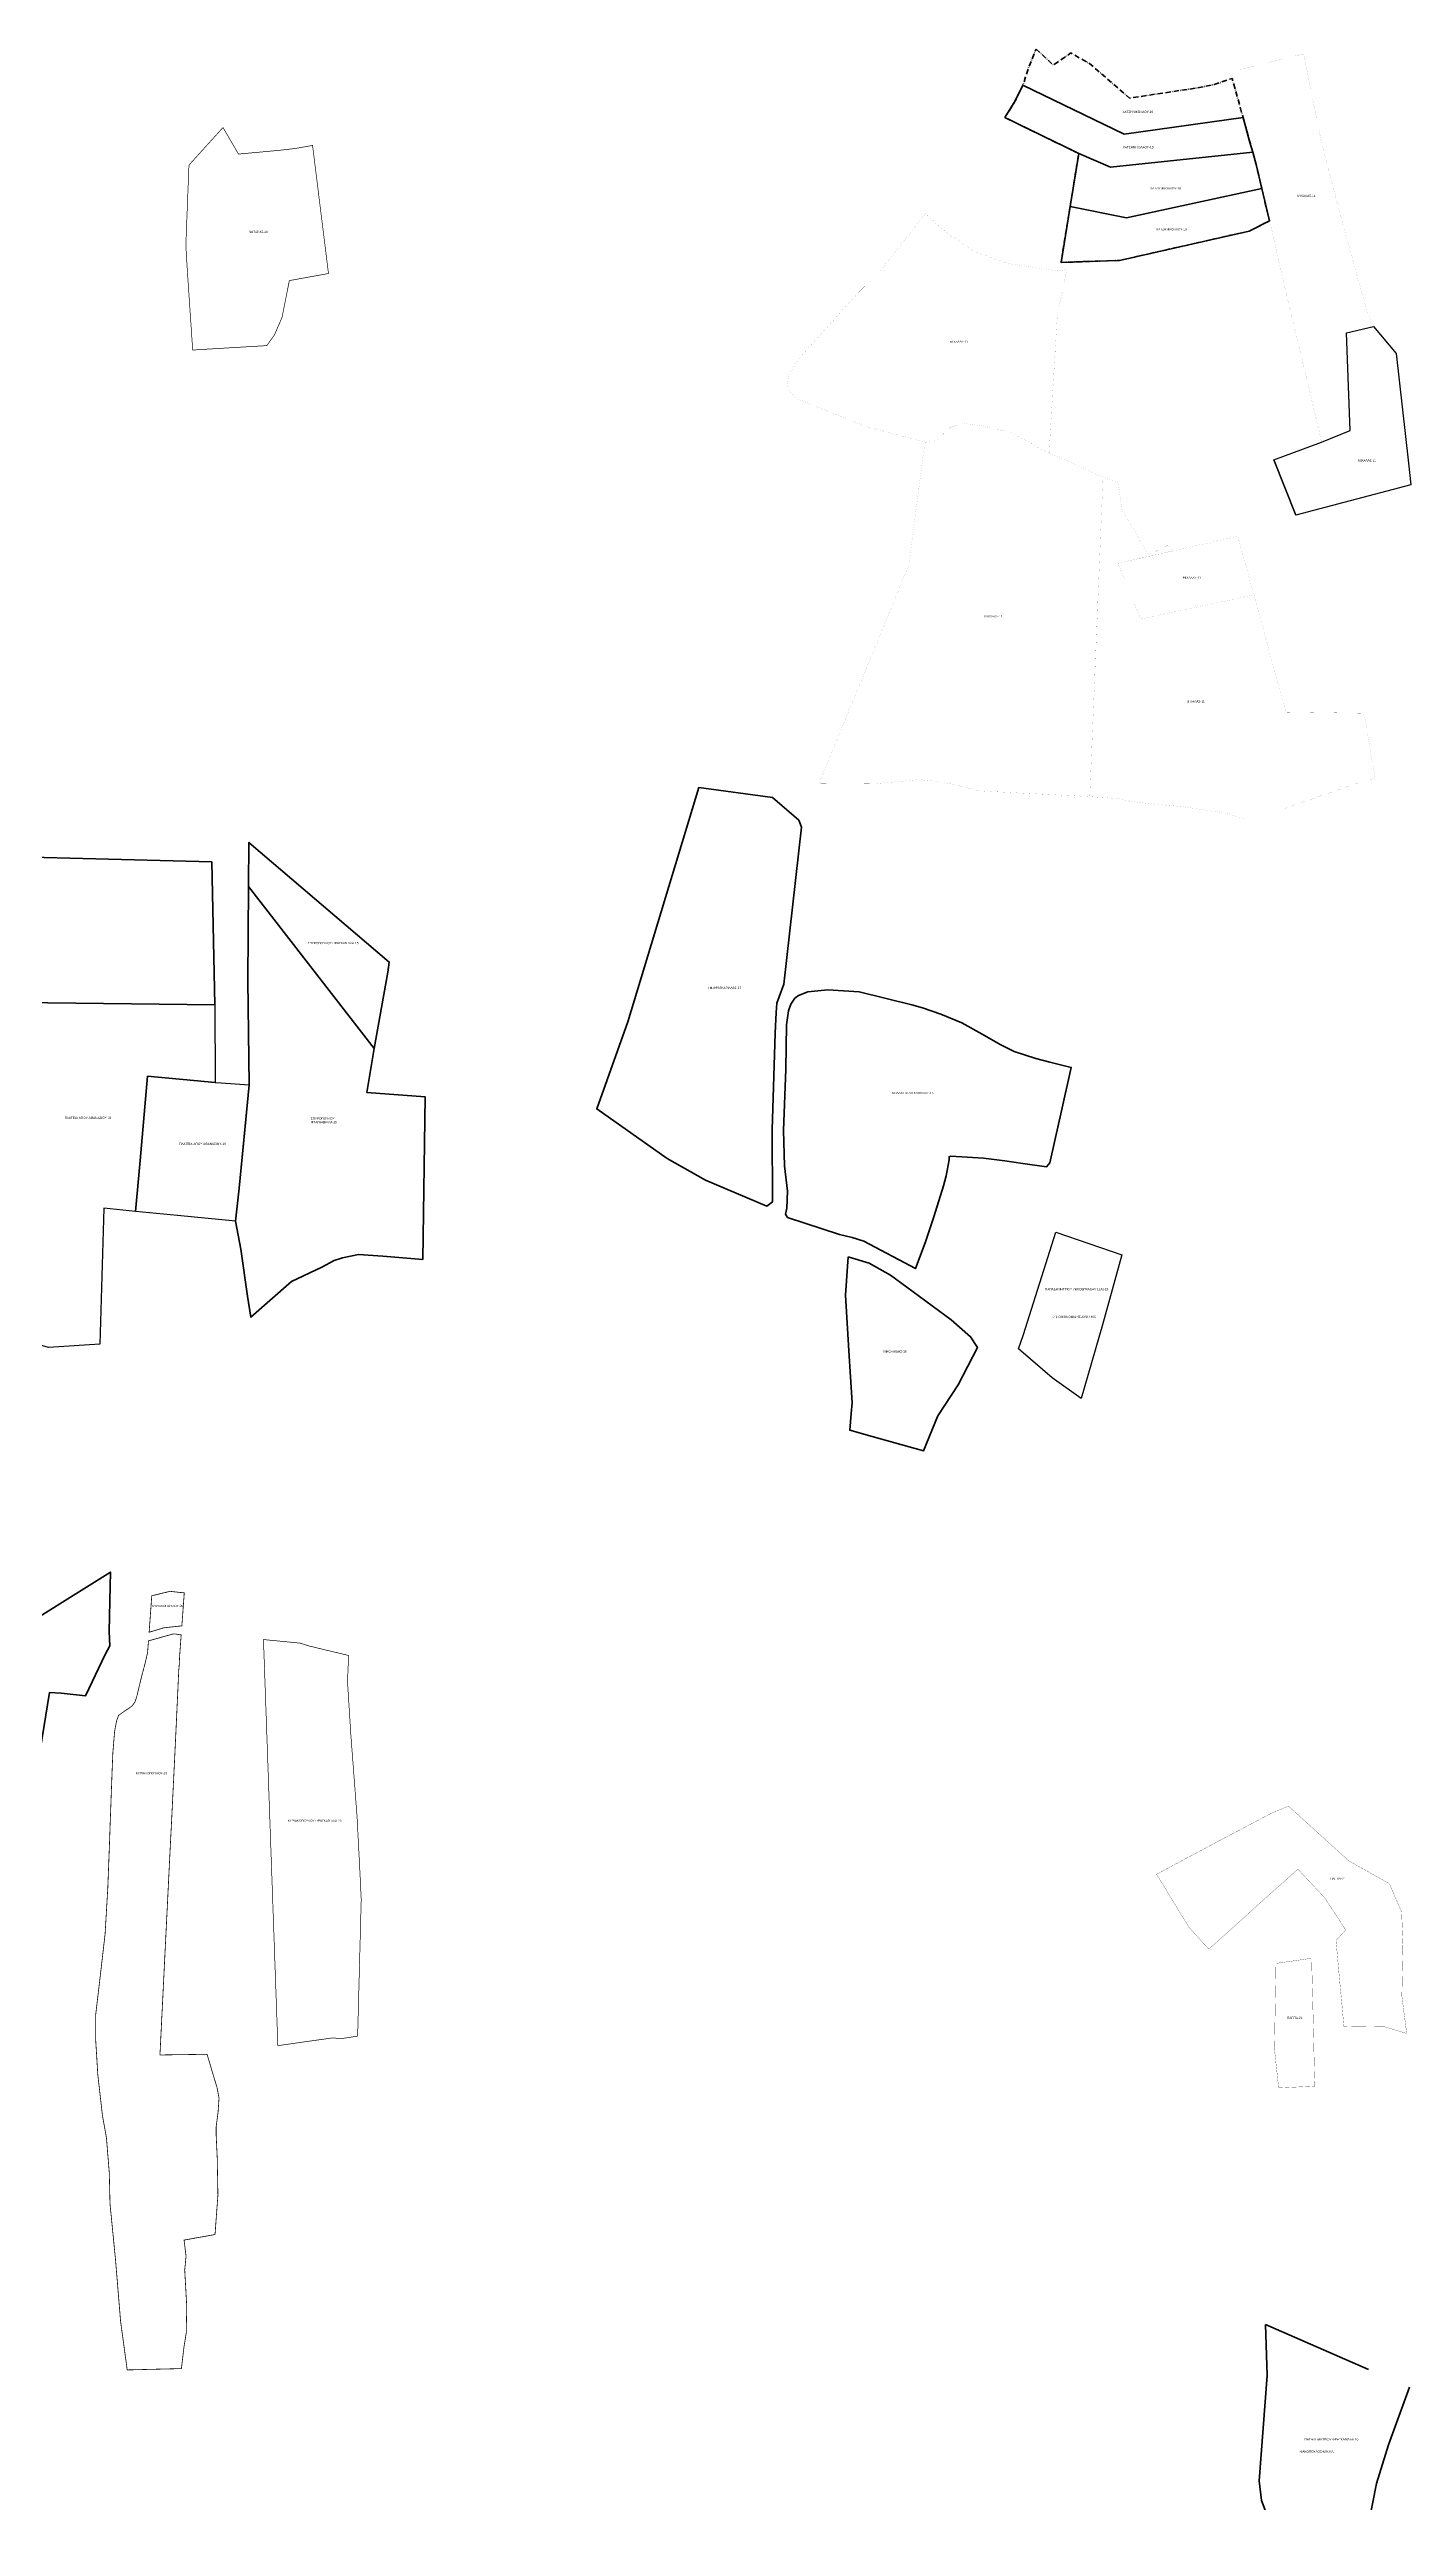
# Model space of a CAD drawing. Header units: metres. Extents: x 245125 to 394351, y 270578 to 4233311.
# Drawn here: x 267506 to 268120, y 4183811 to 4184921 of the extents above; entities that cross this region are included whole.
import ezdxf
from ezdxf.lldxf.tags import DXFTag

# ---------------------------------------------------------------- set-up
doc = ezdxf.new("R2010")
doc.units = ezdxf.units.M
for name, pattern in [('ACAD_ISO10W100', [18, 12, -3, 0, -3]), ('DASHDOT', [25.4, 12.7, -6.35, 0, -6.35]), ('t-orio', [0.79, 0.5, -0.12, 0.05, -0.12])]:
    doc.linetypes.add(name, pattern=pattern)
for name, color, linetype in [('_0', 7, 'Continuous'), ('t-orio', 7, 't-orio'), ('topo2011', 23, 'Continuous'), ('topo2012', 144, 'Continuous'), ('topo2015', 137, 'Continuous'), ('topo2017', 2, 'Continuous'), ('topo2018', 5, 'Continuous'), ('topo2019', 6, 'Continuous'), ('topo2020', 3, 'Continuous'), ('topo2021', 4, 'Continuous'), ('topo2023', 41, 'Continuous')]:
    doc.layers.add(name, color=color, linetype=linetype)
doc.layers.add('PERIGRAMMA', color=1, linetype='t-orio', lineweight=70)
doc.styles.get("Standard").update_dxf_attribs({"font": 'arial.ttf'})
tags = doc.linetypes.add('BORDER', pattern=[1.75, 0.5, -0.25, 0.5, -0.25, 0, -0.25]).pattern_tags.tags
tags[14:15] = [DXFTag(74, 4), DXFTag(75, 0), DXFTag(340, '0'), DXFTag(46, 1.0), DXFTag(50, 0.0), DXFTag(44, 0.0), DXFTag(45, 0.0)]
tags[12:13] = [DXFTag(74, 4), DXFTag(75, 0), DXFTag(340, '0'), DXFTag(46, 1.0), DXFTag(50, 0.0), DXFTag(44, 0.0), DXFTag(45, 0.0)]
tags[10:11] = [DXFTag(74, 4), DXFTag(75, 0), DXFTag(340, '0'), DXFTag(46, 1.0), DXFTag(50, 0.0), DXFTag(44, 0.0), DXFTag(45, 0.0)]
tags[8:9] = [DXFTag(74, 4), DXFTag(75, 0), DXFTag(340, '0'), DXFTag(46, 1.0), DXFTag(50, 0.0), DXFTag(44, 0.0), DXFTag(45, 0.0)]
tags[6:7] = [DXFTag(74, 4), DXFTag(75, 0), DXFTag(340, '0'), DXFTag(46, 1.0), DXFTag(50, 0.0), DXFTag(44, 0.0), DXFTag(45, 0.0)]
tags[4:5] = [DXFTag(74, 4), DXFTag(75, 0), DXFTag(340, '0'), DXFTag(46, 1.0), DXFTag(50, 0.0), DXFTag(44, 0.0), DXFTag(45, 0.0)]
tags = doc.linetypes.add('BORDER2', pattern=[0.875, 0.25, -0.125, 0.25, -0.125, 0, -0.125]).pattern_tags.tags
tags[14:15] = [DXFTag(74, 4), DXFTag(75, 0), DXFTag(340, '0'), DXFTag(46, 1.0), DXFTag(50, 0.0), DXFTag(44, 0.0), DXFTag(45, 0.0)]
tags[12:13] = [DXFTag(74, 4), DXFTag(75, 0), DXFTag(340, '0'), DXFTag(46, 1.0), DXFTag(50, 0.0), DXFTag(44, 0.0), DXFTag(45, 0.0)]
tags[10:11] = [DXFTag(74, 4), DXFTag(75, 0), DXFTag(340, '0'), DXFTag(46, 1.0), DXFTag(50, 0.0), DXFTag(44, 0.0), DXFTag(45, 0.0)]
tags[8:9] = [DXFTag(74, 4), DXFTag(75, 0), DXFTag(340, '0'), DXFTag(46, 1.0), DXFTag(50, 0.0), DXFTag(44, 0.0), DXFTag(45, 0.0)]
tags[6:7] = [DXFTag(74, 4), DXFTag(75, 0), DXFTag(340, '0'), DXFTag(46, 1.0), DXFTag(50, 0.0), DXFTag(44, 0.0), DXFTag(45, 0.0)]
tags[4:5] = [DXFTag(74, 4), DXFTag(75, 0), DXFTag(340, '0'), DXFTag(46, 1.0), DXFTag(50, 0.0), DXFTag(44, 0.0), DXFTag(45, 0.0)]
tags = doc.linetypes.add('DASHDOT2', pattern=[0.5, 0.25, -0.125, 0, -0.125]).pattern_tags.tags
tags[10:11] = [DXFTag(74, 4), DXFTag(75, 0), DXFTag(340, '0'), DXFTag(46, 1.0), DXFTag(50, 0.0), DXFTag(44, 0.0), DXFTag(45, 0.0)]
tags[8:9] = [DXFTag(74, 4), DXFTag(75, 0), DXFTag(340, '0'), DXFTag(46, 1.0), DXFTag(50, 0.0), DXFTag(44, 0.0), DXFTag(45, 0.0)]
tags[6:7] = [DXFTag(74, 4), DXFTag(75, 0), DXFTag(340, '0'), DXFTag(46, 1.0), DXFTag(50, 0.0), DXFTag(44, 0.0), DXFTag(45, 0.0)]
tags[4:5] = [DXFTag(74, 4), DXFTag(75, 0), DXFTag(340, '0'), DXFTag(46, 1.0), DXFTag(50, 0.0), DXFTag(44, 0.0), DXFTag(45, 0.0)]
tags = doc.linetypes.add('HIDDEN', pattern=[0.375, 0.25, -0.125]).pattern_tags.tags
tags[6:7] = [DXFTag(74, 4), DXFTag(75, 0), DXFTag(340, '0'), DXFTag(46, 1.0), DXFTag(50, 0.0), DXFTag(44, 0.0), DXFTag(45, 0.0)]
tags[4:5] = [DXFTag(74, 4), DXFTag(75, 0), DXFTag(340, '0'), DXFTag(46, 1.0), DXFTag(50, 0.0), DXFTag(44, 0.0), DXFTag(45, 0.0)]

msp = doc.modelspace()

# ---------------------------------------------------------------- linework, layer by layer
at = {"color": 207, "linetype": 'DASHDOT', "lineweight": 70, "ltscale": 4}
msp.add_lwpolyline([(268055.8, 4183892.1), (268120.9, 4183863.8), (268120.9, 4183863.8), (268111.4, 4183837.7), (268105.9, 4183820.2), (268102.5, 4183802.6), (268104.3, 4183785.4), (268093.7, 4183782.8), (268087.2, 4183783.7), (268068.4, 4183793.3), (268060.7, 4183798.8), (268057.3, 4183803.8), (268053.9, 4183812.6), (268052.9, 4183821.4), (268056.5, 4183869.1)], close=True, dxfattribs=at)
at = {"layer": 't-orio', "color": 3, "ltscale": 29, "const_width": 0.35}
msp.add_lwpolyline([(267552.2, 4184221.6), (267557.1, 4184222.8), (267560.5, 4184223.6), (267566.9, 4184222.9), (267565.8, 4184208), (267557.6, 4184207.1), (267551, 4184205.1)], close=True, dxfattribs=at)
at = {"layer": 'topo2011'}
msp.add_line((268059.5, 4184735.2), (268069.4, 4184710.1), dxfattribs=at)
at = {"layer": 'topo2011', "color": 23, "linetype": 'BORDER', "const_width": 0.02}
for points in [[(268039.4, 4184910.4), (268073, 4184918.7), (268075.7, 4184905.2), (268081.2, 4184878), (268091.3, 4184839.5), (268101.6, 4184802.6), (268104.6, 4184795.5), (268092.3, 4184792.6), (268094, 4184748.4), (268081.1, 4184743.1), (268075.4, 4184767.8), (268069.8, 4184790.8), (268064.2, 4184814.3), (268057.9, 4184842.2), (268051.4, 4184868.8), (268047, 4184884.5), (268040.5, 4184907.6), (268039.4, 4184910.4)], [(267843.4, 4184763), (267839.4, 4184767.9), (267840.2, 4184773.7), (267844.7, 4184780.9), (267871.8, 4184810.9), (267881.5, 4184820.5), (267901.9, 4184846.4), (267911.3, 4184838.1), (267923.7, 4184829.5), (267939.1, 4184824), (267961.7, 4184820.6), (267965.9, 4184821.2), (267961.6, 4184800), (267957.9, 4184738.1), (267941, 4184747.4), (267931.2, 4184749.9), (267919.3, 4184751.8), (267913.1, 4184749.7), (267907.3, 4184744.2), (267902.2, 4184743.1), (267875.1, 4184750.2), (267843.4, 4184763)], [(267902.2, 4184743.1), (267907.3, 4184744.2), (267913.1, 4184749.7), (267919.3, 4184751.8), (267931.2, 4184749.9), (267941, 4184747.4), (267957.9, 4184738.1), (267982.3, 4184727.6), (267976.3, 4184582.9), (267926.2, 4184585.5), (267915.4, 4184588.3), (267908.8, 4184589.6), (267899, 4184590.6), (267879.8, 4184588.8), (267853.9, 4184589), (267894.5, 4184687.5), (267901.3, 4184739.7), (267902.2, 4184743.1)], [(267982.3, 4184727.6), (267989.2, 4184724.6), (267990.8, 4184712.7), (268002.9, 4184692.1), (268011.6, 4184696.6), (268013.7, 4184693.9), (267989.1, 4184688.4), (267999.2, 4184663.2), (268050.5, 4184674.1), (268065, 4184621.1), (268065, 4184621.1), (268100.3, 4184620.6), (268100.3, 4184620.6), (268105.3, 4184591.2), (268099.4, 4184589.7), (268064.4, 4184577.6), (268046, 4184573), (268036.9, 4184575.6), (268017.8, 4184578.4), (268004.5, 4184579.6), (267995.1, 4184580.7), (267989.3, 4184582), (267976.3, 4184582.9), (267982.3, 4184727.6)], [(267982.3, 4184727.6), (267989.2, 4184724.6), (267990.8, 4184712.7), (268002.9, 4184692.1), (268011.6, 4184696.6), (268013.7, 4184693.9), (267989.1, 4184688.4), (267999.2, 4184663.2), (268050.5, 4184674.1), (268065, 4184621.1), (268065, 4184621.1), (268100.3, 4184620.6), (268100.3, 4184620.6), (268105.3, 4184591.2), (268099.4, 4184589.7), (268064.4, 4184577.6), (268046, 4184573), (268036.9, 4184575.6), (268017.8, 4184578.4), (268004.5, 4184579.6), (267995.1, 4184580.7), (267989.3, 4184582), (267976.3, 4184582.9), (267982.3, 4184727.6)], [(267989.1, 4184688.4), (268043.2, 4184700.6), (268050.5, 4184674.1), (267999.2, 4184663.2), (267989.1, 4184688.4)]]:
    msp.add_lwpolyline(points, close=True, dxfattribs=at)
at = {"layer": 'topo2011', "color": 23}
msp.add_lwpolyline([(268059.5, 4184735.2), (268081.1, 4184743.1), (268094, 4184748.4), (268092.3, 4184792.6), (268104.6, 4184795.5), (268114.9, 4184783.3), (268120.4, 4184733.7), (268121.5, 4184723.9), (268069.4, 4184710.1)], close=True, dxfattribs=at)
at = {"layer": 'topo2012', "color": 144, "linetype": 'BORDER2', "lineweight": 70}
msp.add_lwpolyline([(267439.2, 4184557), (267579.3, 4184553.4), (267580.7, 4184488.8), (267492.7, 4184489.8), (267492.1, 4184481.7), (267399.9, 4184491.3), (267401.1, 4184495.8), (267399.6, 4184499.7), (267410.4, 4184515.9), (267429, 4184537.7)], close=True, dxfattribs=at)
at = {"layer": 'topo2015', "color": 137, "lineweight": 60, "ltscale": 10, "flags": 128}
for points in [[(267658.9, 4184503.6), (267652.8, 4184469), (267595.9, 4184542.2), (267596.1, 4184562.2), (267659.6, 4184508.1)], [(267595.9, 4184542.2), (267652.8, 4184469), (267649.4, 4184449.2), (267675.8, 4184447.2), (267674.7, 4184373.7), (267656.6, 4184375.2), (267645.6, 4184375.9), (267638.4, 4184374.4), (267634.7, 4184373.2), (267629.1, 4184370.2), (267615.4, 4184363.7), (267597, 4184347.5), (267595.5, 4184357.1), (267592.4, 4184378.3), (267590.1, 4184390.9), (267591.7, 4184405.9), (267596.2, 4184452.6), (267595.6, 4184499.7)]]:
    msp.add_lwpolyline(points, close=True, dxfattribs=at)
at = {"layer": 'topo2015', "color": 137, "linetype": 'HIDDEN', "lineweight": 50, "ltscale": 7}
msp.add_lwpolyline([(267839.6, 4184392.6), (267838.7, 4184394.1), (267839.3, 4184396.8), (267839.6, 4184404.6), (267838.3, 4184416), (267837.8, 4184432), (267838.9, 4184459.7), (267839.2, 4184479.8), (267840.1, 4184486.1), (267841.1, 4184489.1), (267843, 4184491.8), (267844.6, 4184493), (267848.9, 4184494.7), (267857.9, 4184495.6), (267872.1, 4184494.6), (267895.8, 4184488.8), (267900.6, 4184487.4), (267909, 4184484.6), (267918.4, 4184480.7), (267927.7, 4184475.5), (267935.8, 4184470.8), (267942.1, 4184467.7), (267951.9, 4184464.5), (267958.3, 4184462.8), (267967.9, 4184460.5), (267963.5, 4184440.8), (267960.5, 4184427.4), (267958.2, 4184417.3), (267956.8, 4184415.6), (267946, 4184417.1), (267937.9, 4184418.2), (267928.3, 4184419.4), (267913.5, 4184420.4), (267912.7, 4184420.1), (267912.8, 4184418.7), (267911.3, 4184411.5), (267910.2, 4184407), (267905.8, 4184392.9), (267901.8, 4184381.2), (267897.5, 4184369.5), (267874.1, 4184381.9), (267868.8, 4184383.6), (267863.1, 4184385), (267839.6, 4184392.6)], close=True, dxfattribs=at)
at = {"layer": 'topo2017', "color": 2, "linetype": 'DASHDOT2', "lineweight": 50, "ltscale": 6}
msp.add_lwpolyline([(267799.6, 4184587.1), (267832.8, 4184582.5), (267844.8, 4184572.2), (267845.9, 4184569.1), (267837.9, 4184498.1), (267834.8, 4184489.5), (267834.5, 4184485.3), (267834.1, 4184475.9), (267832.7, 4184432.2), (267832.8, 4184399.7), (267830.3, 4184397.7), (267802.5, 4184409.5), (267785.2, 4184419.3), (267753.4, 4184441.7), (267767.5, 4184481.1)], close=True, dxfattribs=at)
at = {"layer": 'topo2017', "color": 2, "linetype": 'Continuous', "lineweight": 53, "ltscale": 6, "flags": 128}
msp.add_lwpolyline([(267484.8, 4184201.8), (267533.5, 4184232.3), (267533.4, 4184226), (267533, 4184205.5), (267533.3, 4184199), (267531.1, 4184195), (267522.3, 4184176.4), (267511.2, 4184177.5), (267506, 4184177.9), (267500.9, 4184146.2)], dxfattribs=at)
at = {"layer": 'topo2018', "color": 5, "flags": 128}
for points in [[(267544.9, 4184395.4), (267530.5, 4184396.8), (267528.7, 4184335.4), (267505.5, 4184333.8), (267496.1, 4184336.6), (267482.3, 4184353.3), (267483, 4184394.5), (267485.6, 4184424.3), (267492.1, 4184481.7), (267492.7, 4184489.8), (267580.7, 4184488.8), (267580.8, 4184453.7), (267550.2, 4184456.5), (267546.9, 4184418.4), (267546.3, 4184411.7), (267544.9, 4184395.4)], [(267960.9, 4184386), (267990.8, 4184375.8), (267982, 4184344.1), (267972.4, 4184310.8), (267959.3, 4184320.2), (267955, 4184323.9), (267944.1, 4184333.3), (267946.3, 4184339.7)]]:
    msp.add_lwpolyline(points, close=True, dxfattribs=at)
at = {"layer": 'topo2018', "color": 5, "ltscale": 0.2, "flags": 128}
msp.add_lwpolyline([(267550.2, 4184456.5), (267580.8, 4184453.7), (267583.6, 4184453.5), (267596.2, 4184452.6), (267594.3, 4184432.2), (267591.7, 4184405.9), (267590.1, 4184390.9), (267563.8, 4184393.5), (267544.9, 4184395.4), (267546.3, 4184411.7), (267546.9, 4184418.4)], close=True, dxfattribs=at)
at = {"layer": 'topo2018', "color": 5, "linetype": 'DASHDOT2', "lineweight": 70, "ltscale": 8}
msp.add_lwpolyline([(267867.1, 4184374.8), (267876.6, 4184371.9), (267886.2, 4184366.6), (267893.6, 4184361.1), (267913.6, 4184346.4), (267922.4, 4184338.7), (267925.5, 4184333.8), (267916.8, 4184316.9), (267907.6, 4184302.9), (267901.1, 4184287.1), (267877.9, 4184293.6), (267867.8, 4184296.4), (267868.4, 4184304), (267868.8, 4184308.9), (267867.4, 4184332.4), (267865.9, 4184357.5), (267867.1, 4184374.8)], dxfattribs=at)
at = {"layer": 'topo2019', "color": 6, "linetype": 'ACAD_ISO10W100', "lineweight": 70, "ltscale": 0.2, "flags": 128}
msp.add_lwpolyline([(267952, 4184920.9), (267959.8, 4184913.7), (267967.8, 4184919.1), (267976.1, 4184914.4), (267994.3, 4184898.7), (268026.7, 4184903.6), (268032.6, 4184904.9), (268040.7, 4184907.6), (268051.5, 4184868.7), (268056, 4184849.6), (268057.5, 4184843.2), (268048.4, 4184838.6), (267989.7, 4184825.3), (267963.3, 4184824.4), (267971.3, 4184873.7), (267937.9, 4184889.9), (267942.6, 4184897.4), (267946.1, 4184904.5), (267948.4, 4184911.9), (267952, 4184920.9)], dxfattribs=at)
at = {"layer": 'topo2019', "color": 6, "linetype": 'ByBlock', "lineweight": 70}
for points in [[(267937.9, 4184889.9), (267942.6, 4184897.4), (267946.1, 4184904.5), (267991.9, 4184882.4), (268045.6, 4184889.9), (268048.7, 4184878.7), (268050, 4184874.3), (267985.7, 4184867.5), (267971.3, 4184873.7), (267937.9, 4184889.9)], [(267967.4, 4184849.7), (267971.3, 4184873.7), (267985.7, 4184867.5), (268050, 4184874.3), (268051.5, 4184868.7), (268054.1, 4184857.8), (267992.9, 4184844.6), (267967.4, 4184849.7)], [(268054.1, 4184857.8), (268056, 4184849.6), (268057.5, 4184843.2), (268048.4, 4184838.6), (267989.7, 4184825.3), (267973.3, 4184824.8), (267963.3, 4184824.4), (267967.4, 4184849.7), (267992.9, 4184844.6)]]:
    msp.add_lwpolyline(points, close=True, dxfattribs=at)
at = {"layer": 'topo2020', "color": 3, "ltscale": 60, "const_width": 0.3}
msp.add_lwpolyline([(267569, 4184868.2), (267569.9, 4184869.4), (267584.4, 4184885.4), (267591.4, 4184873.4), (267609.9, 4184875.1), (267616.9, 4184875.9), (267624.9, 4184877.3), (267632.1, 4184819.4), (267614.4, 4184816.2), (267611.1, 4184799.6), (267607.7, 4184791.7), (267604.2, 4184786.8), (267583.8, 4184785.6), (267570.7, 4184784.8), (267568.2, 4184822), (267567.6, 4184832.1), (267569, 4184868.2)], dxfattribs=at)
at = {"layer": 'topo2020', "color": 3, "ltscale": 29, "const_width": 0.35}
msp.add_lwpolyline([(267550.7, 4184201.2), (267561.7, 4184204.3), (267562.9, 4184204.3), (267565.5, 4184203.9), (267564.8, 4184194.5), (267564.6, 4184190), (267564.4, 4184187.9), (267563.4, 4184166.1), (267562.4, 4184145.1), (267561.2, 4184120.5), (267560.6, 4184108.9), (267555.9, 4184014), (267577.2, 4184014.3), (267577.2, 4184014.3), (267580, 4184004.9), (267581.7, 4183999.3), (267582.6, 4183994.5), (267582.2, 4183988.4), (267581.3, 4183981.4), (267581.3, 4183978.1), (267581.8, 4183967.4), (267582.1, 4183950.6), (267580.8, 4183932.8), (267566.8, 4183930.3), (267567.7, 4183923), (267567.1, 4183916.7), (267568, 4183900.5), (267567.8, 4183888.4), (267566.8, 4183882.3), (267565.6, 4183872.2), (267541.1, 4183871.6), (267538.1, 4183893.6), (267535.8, 4183921.5), (267533.3, 4183946.9), (267533, 4183960.6), (267531.7, 4183976.6), (267529.9, 4183986.6), (267527.8, 4184005.1), (267526.8, 4184021.5), (267526.8, 4184031.8), (267528.5, 4184046.2), (267531.1, 4184068.7), (267532.3, 4184089.1), (267533, 4184107.3), (267533.3, 4184116), (267534.2, 4184140.6), (267534.6, 4184150.6), (267535.4, 4184160.3), (267536.3, 4184165.1), (267537.2, 4184167.5), (267538.8, 4184168.7), (267543.1, 4184171.6), (267544.5, 4184173.4), (267545.3, 4184175.6), (267547.5, 4184184.7), (267549.2, 4184191.1), (267550.3, 4184195.9)], close=True, dxfattribs=at)
at = {"layer": 'topo2021', "color": 4, "lineweight": 35, "ltscale": 2, "const_width": 0.1}
msp.add_lwpolyline([(268006.5, 4184095.7), (268021.1, 4184071.8), (268030, 4184061.9), (268031.8, 4184063.3), (268037, 4184068), (268047, 4184077), (268055.9, 4184085.1), (268065.3, 4184093.4), (268070.4, 4184098), (268082.7, 4184084.8), (268092, 4184070.5), (268090.5, 4184068.9), (268087.6, 4184065.7), (268088, 4184061.8), (268088.9, 4184051.7), (268090.2, 4184037.9), (268091.2, 4184027), (268095.2, 4184026.9), (268109.7, 4184026.7), (268119.6, 4184023.7), (268117.4, 4184040.6), (268117.9, 4184064.1), (268117.3, 4184078.6), (268111.7, 4184091.5), (268093.6, 4184101.6), (268066.1, 4184126.5), (268058.1, 4184123.1), (268036.8, 4184111.9)], close=True, dxfattribs=at)
msp.add_lwpolyline([(268060.5, 4184055.4), (268076.6, 4184057.7), (268077.3, 4184030.4), (268077.9, 4184004.7), (268078.1, 4183999.9), (268061.7, 4183999.1), (268059.8, 4184016.6), (268060.5, 4184055.4)], dxfattribs=at)
at = {"layer": 'topo2023', "color": 246, "linetype": 't-orio', "ltscale": 35, "const_width": 0.3}
msp.add_lwpolyline([(267602.7, 4184201.8), (267619.2, 4184200.2), (267623.3, 4184198.9), (267641.2, 4184194.6), (267640.7, 4184182.9), (267642.2, 4184158.8), (267645, 4184121.9), (267646.2, 4184098.9), (267646.9, 4184084.3), (267645.3, 4184023.3), (267645.2, 4184022.5), (267638.1, 4184021.4), (267633.8, 4184021.7), (267609.2, 4184018.2)], close=True, dxfattribs=at)

# ---------------------------------------------------------------- texts
at = {"layer": '_0', "lineweight": 35, "ltscale": 2, "insert": (268071.1, 4183835.2), "char_height": 1, "width": 30.364, "attachment_point": 1}
msp.add_mtext('ΛΙΑΚΟΠΟΥΛΟΣ-ΜΙΚ.ΚΛ.', dxfattribs=at)
at = {"layer": 'PERIGRAMMA', "color": 221, "lineweight": 35, "ltscale": 2, "insert": (267959.4, 4184348.2), "char_height": 1, "width": 29.684, "attachment_point": 1}
msp.add_mtext('141 OIKONOMIΔΗΣ-ΑΥΘ.4495', dxfattribs=at)
at = {"layer": 'PERIGRAMMA', "color": 3, "lineweight": 35, "ltscale": 2, "insert": (267552.3, 4184217.5), "char_height": 1, "width": 7.072, "attachment_point": 1}
msp.add_mtext('ΚΥΡΙΑΚΟΠΟΥΛΟΥ-20', dxfattribs=at)
at = {"layer": 'PERIGRAMMA', "color": 207, "lineweight": 35, "ltscale": 2, "insert": (268073.4, 4183840.7), "char_height": 1, "width": 30.364, "attachment_point": 1}
msp.add_mtext('ΠΑΠΑΔΗΜΗΤΡΙΟΥ ΦΡΑΓΚΑΒΙΛΛΑ-10', dxfattribs=at)
at = {"layer": 'topo2011', "color": 23, "lineweight": 35, "ltscale": 2, "char_height": 1, "width": 7.072, "attachment_point": 1}
for insert in [(268070.2, 4184855), (267913.1, 4184789.1), (268097.6, 4184735.4), (268018.4, 4184682.4), (267928.7, 4184664.9), (268020.1, 4184626.4)]:
    msp.add_mtext('ΜΙΧΑΛΑΣ-11', dxfattribs=dict(at, insert=insert))
at = {"layer": 'topo2015', "color": 137, "lineweight": 35, "ltscale": 2, "char_height": 1, "attachment_point": 1}
for s, insert, width in [('ΣΠΥΡΟΠΟΥΛΟΥ ΦΡΑΓΚΑΒΙΛΛΑ-15', (267622.7, 4184517.2), 36.459), ('ΚΟΛΛΑΣ ΦΡΑΓΚΑΒΙΛΛΑΣ-15', (267886.9, 4184449.4), 29.631), ('ΣΠΥΡΟΠΟΥΛΟΥ ΦΡΑΓΚΑΒΙΛΛΑ-15', (267624.1, 4184437.9), 14.23)]:
    msp.add_mtext(s, dxfattribs=dict(at, insert=insert, width=width))
at = {"layer": 'topo2017', "color": 2, "lineweight": 35, "ltscale": 2, "insert": (267803.7, 4184497), "char_height": 1, "width": 14.23, "attachment_point": 1}
msp.add_mtext('Ι.Μ.ΦΡΑΓΚΑΒΙΛΛΑΣ-17', dxfattribs=at)
at = {"layer": 'topo2018', "color": 5, "lineweight": 35, "ltscale": 2, "char_height": 1, "attachment_point": 1}
for s, insert, width in [('ΠΛΑΤΕΙΑ ΑΓΙΟΥ ΑΘΑΝΑΣΙΟΥ-18', (267512.8, 4184438.2), 30.031), ('ΠΛΑΤΕΙΑ ΑΓΙΟΥ ΑΘΑΝΑΣΙΟΥ-18', (267564.6, 4184426.4), 34.341), ('ΠΑΠΑΔΗΜΗΤΡΙΟΥ (NIKOSFRAGAVILLA)-18', (267956.1, 4184360.7), 38.025), ('NIKOΛΑΙΔΗΣ-18', (267883, 4184332.5), 14.23)]:
    msp.add_mtext(s, dxfattribs=dict(at, insert=insert, width=width))
at = {"layer": 'topo2019', "color": 6, "lineweight": 35, "ltscale": 2, "char_height": 1, "width": 7.072, "attachment_point": 1}
for insert in [(267991.1, 4184893), (267991.2, 4184877), (268003.6, 4184858.4), (268006.3, 4184839.9)]:
    msp.add_mtext('ΧΑΤΖΗΝΙΚΟΛΑΟΥ-19', dxfattribs=dict(at, insert=insert))
at = {"layer": 'topo2020', "color": 3, "lineweight": 35, "ltscale": 2, "char_height": 1, "width": 7.072, "attachment_point": 1}
for s, insert in [('ΝΟΤΑΡΑΣ-20', (267596, 4184838.7)), ('ΚΥΡΙΑΚΟΠΟΥΛΟΥ-20', (267545, 4184141.9))]:
    msp.add_mtext(s, dxfattribs=dict(at, insert=insert))
at = {"layer": 'topo2021', "color": 4, "lineweight": 35, "ltscale": 2, "char_height": 1, "width": 7.072, "attachment_point": 1}
for insert in [(268085, 4184094.2), (268065.5, 4184031.3)]:
    msp.add_mtext('ΠΑΠΠΑ-21', dxfattribs=dict(at, insert=insert))
at = {"layer": 'topo2023', "color": 246, "lineweight": 35, "ltscale": 2, "insert": (267613.7, 4184120.4), "char_height": 1, "width": 26.054, "attachment_point": 1}
msp.add_mtext('ΚΥΡΙΑΚΟΠΟΥΛΟΥ ΦΡΑΓΚΑΒΙΛΛΑ-23', dxfattribs=at)

doc.saveas('drawing.dxf')
